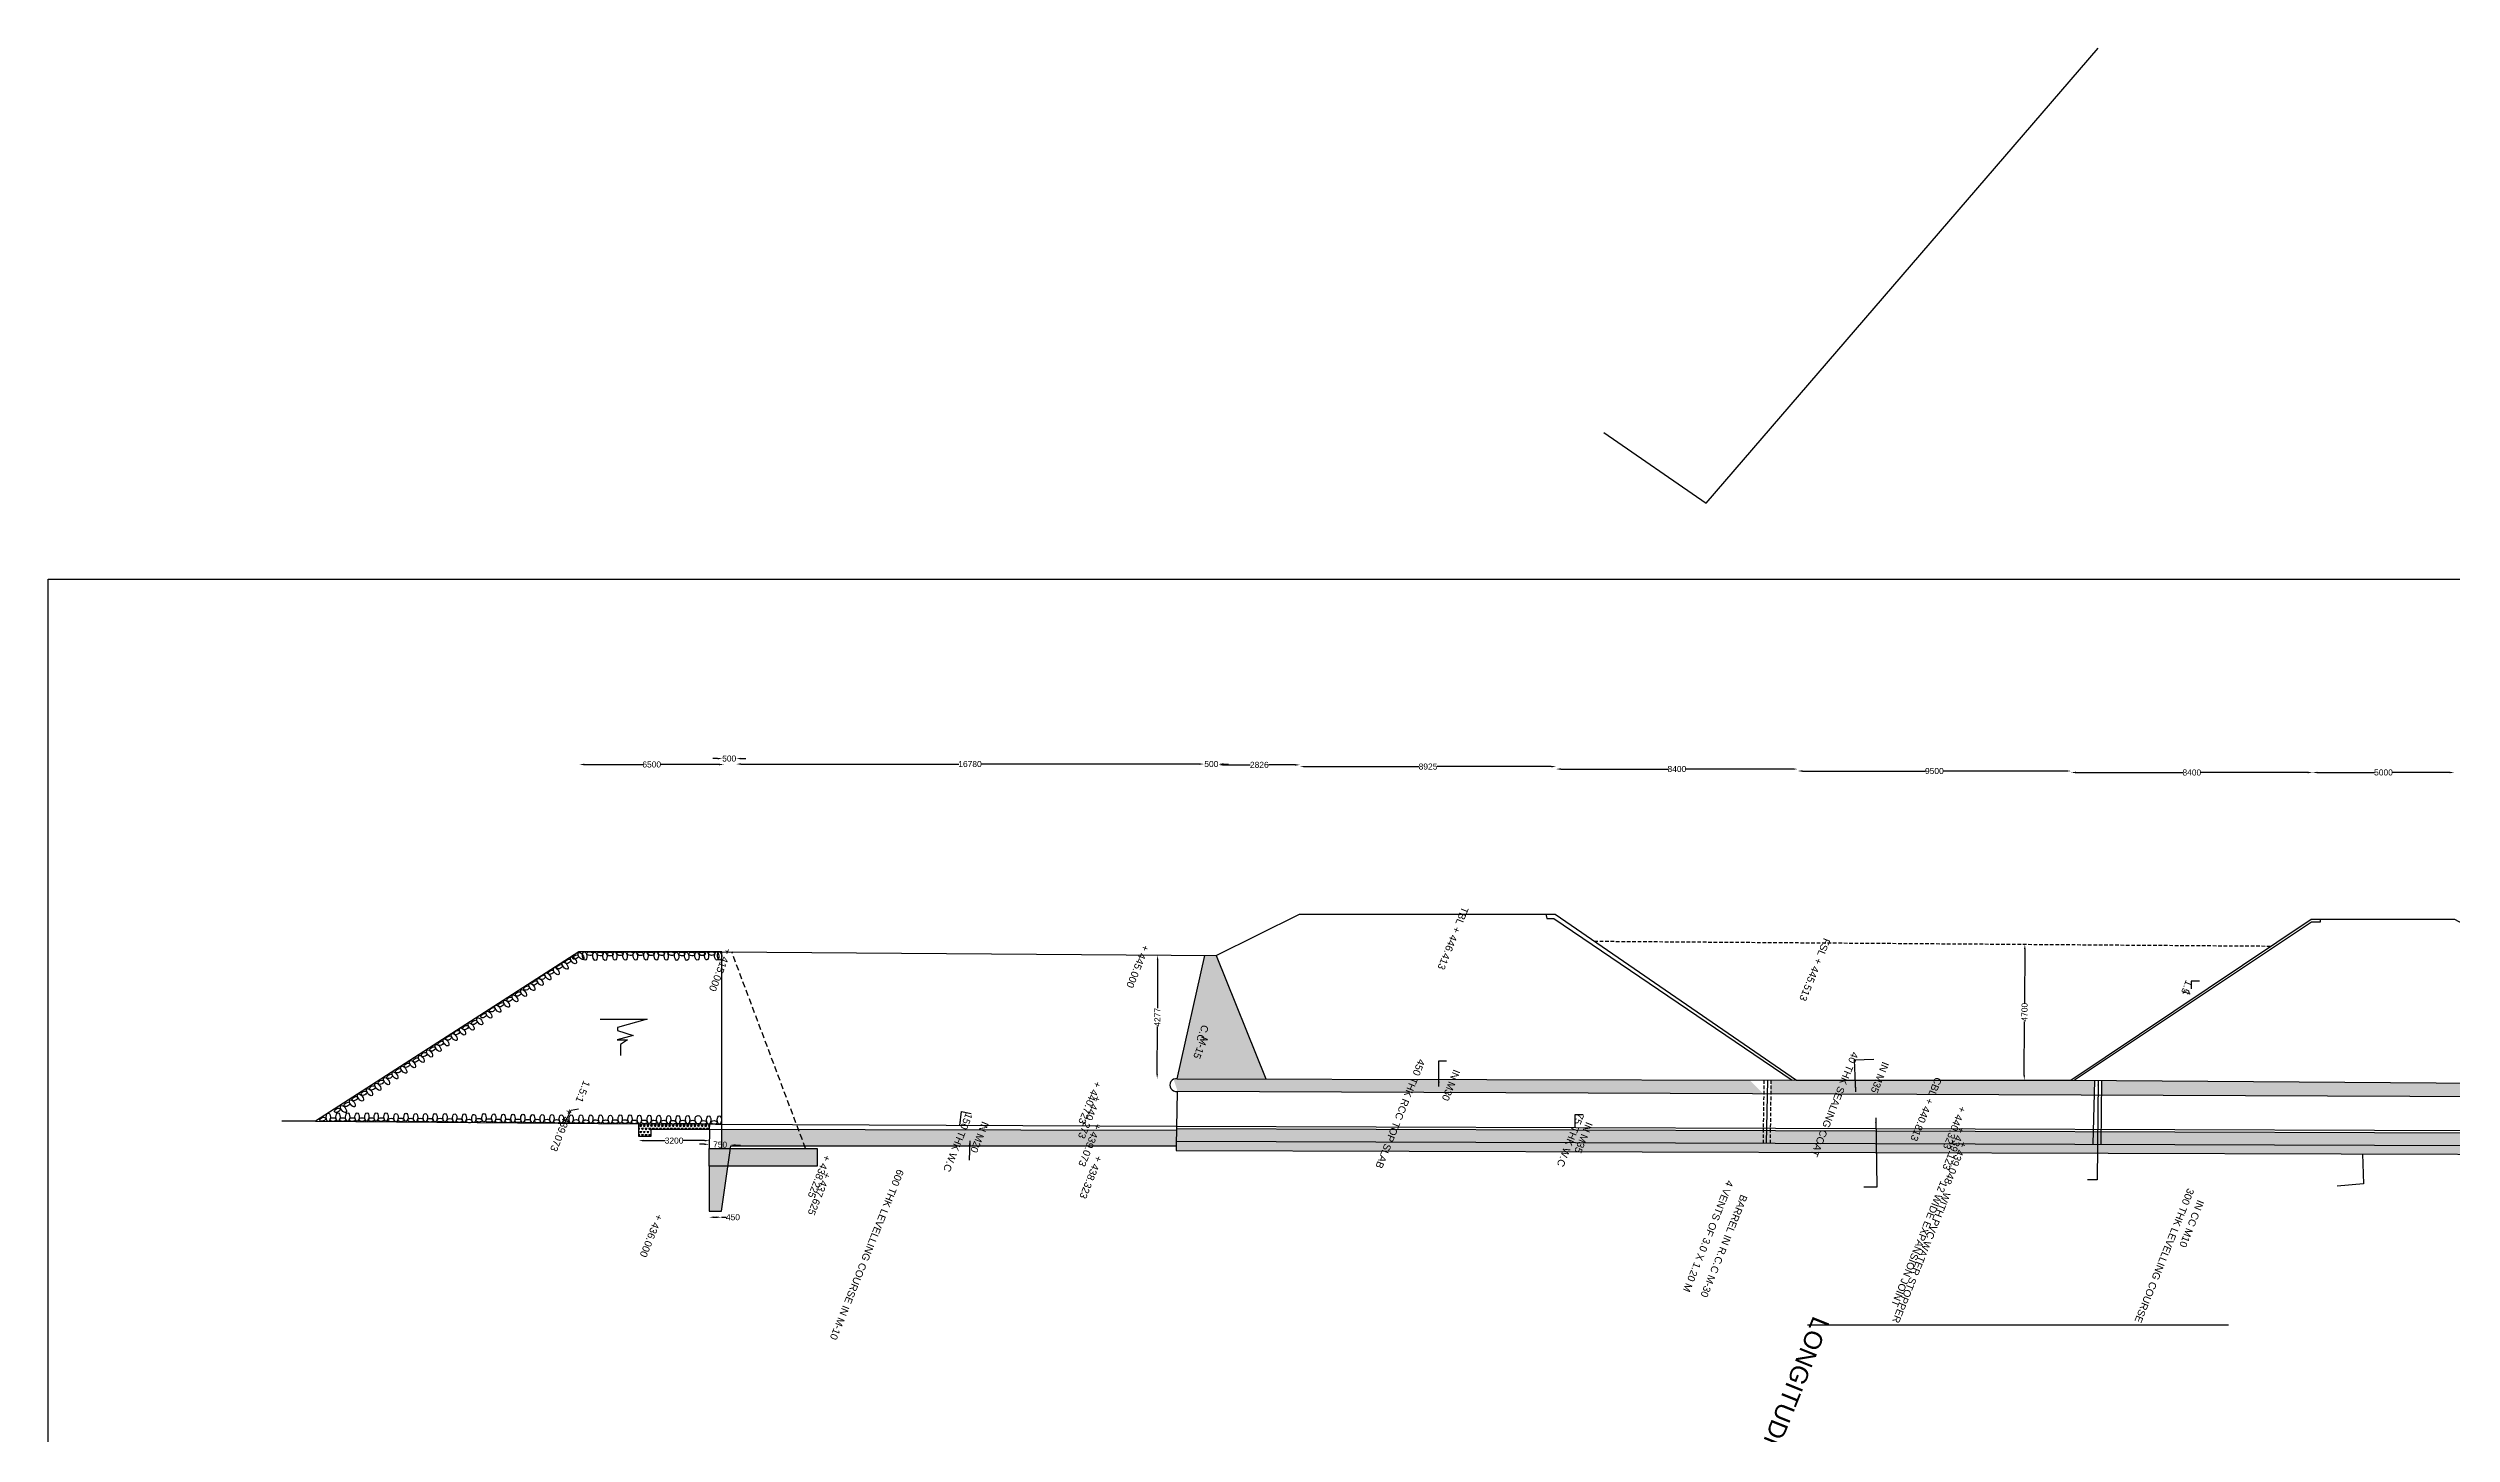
# Model space of a CAD drawing. Header units: millimetres. Extents: x 15244 to 169968, y -7455 to 126698.
# Drawn here: x 15244 to 114938, y 69228 to 126698 of the extents above; entities that cross this region are included whole.
import ezdxf

# ---------------------------------------------------------------- set-up
doc = ezdxf.new("R2010")
doc.units = ezdxf.units.MM
doc.header["$MEASUREMENT"] = 0
doc.linetypes.add('DASHED', pattern=[0.75, 0.5, -0.25])
for name, color, linetype in [('DIM', 7, 'Continuous'), ('DWG', 7, 'Continuous'), ('TXT', 7, 'Continuous'), ('TXT @ 1', 7, 'Continuous')]:
    doc.layers.add(name, color=color, linetype=linetype)
doc.styles.add('Notes', font='arial.ttf', dxfattribs={"height": 0.1})
doc.styles.get("Standard").update_dxf_attribs({"font": 'arial.ttf'})
doc.dimstyles.new('Civil', dxfattribs={"dimtxt": 250, "dimasz": 200, "dimexe": 0.1, "dimexo": 0.0625, "dimgap": 0.09, "dimtad": 0, "dimdec": 0, "dimzin": 12, "dimdsep": 46, "dimtxsty": 'Standard', "dimcen": 0.1, "dimse1": 1, "dimse2": 1, "dimadec": 0, "dimazin": 2, "dimtfac": 1, "dimtdec": 0, "dimtofl": 0, "dimtmove": 0, "dimatfit": 3, "dimfxl": 1, "dimfrac": 1, "dimtolj": 1, "dimtzin": 0, "dimarcsym": 0})
doc.dimstyles.get("Standard").update_dxf_attribs({"dimtxt": 300, "dimasz": 200, "dimexe": 0.18, "dimexo": 0.0625, "dimgap": 0.09, "dimtad": 0, "dimdec": 0, "dimzin": 0, "dimdsep": 46, "dimtxsty": 'Standard', "dimcen": 0.09, "dimse1": 1, "dimse2": 1, "dimadec": 0, "dimazin": 0, "dimtfac": 1, "dimtdec": 0, "dimtofl": 0, "dimtmove": 0, "dimatfit": 3, "dimfxl": 1, "dimtolj": 1, "dimtzin": 0, "dimarcsym": 0})
pattern_1 = [(50, (0, 0), (717.2602, -62.7521), [75, -825]), (355, (0, 0), (-138.7513, 752.192), [60, -660]), (100.4514, (59.8, -5.2), (578.5094, 689.4395), [63.7402, -701.142]), (46.1842, (0, 200), (1067.241, -165.519), [112.5, -1237.5]), (96.6356, (88.9, 186.2), (934.663, 974.118), [95.61, -1051.713]), (351.1842, (0, 200), (934.662, 974.119), [90, -990]), (21, (100, 150), (596.907, -402.619), [75, -825]), (326, (100, 150), (243.3153, 725.15), [60, -660]), (71.4514, (149.74, 116.45), (840.2226, 322.5305), [63.7402, -701.142]), (37.5, (0, 0), (12.15986, 332.89385), [0, -652, 0, -670, 0, -662.5]), (7.5, (0, 0), (263.0695, 394.4117), [0, -382, 0, -637, 0, -252.5]), (327.5, (-223, 0), (533.82244, -22.55487), [0, -250, 0, -780, 0, -1035]), (317.5, (-323, 0), (583.1862, 100.105), [0, -325, 0, -518, 0, -735])]

# ---------------------------------------------------------------- blocks, each defined once
blk = doc.blocks.new('*D2')
at = {"layer": 'Defpoints', "color": 0, "transparency": 16777216}
for p in [(42660, 78468), (43166, 78468), (43166, 78214)]:
    blk.add_point(p, dxfattribs=at)
at = {"layer": 'DIM', "color": 0, "lineweight": -2, "transparency": 16777216}
for p, q in [((42860, 78214), (42966, 78214)), ((43166, 78214), (43366, 78214))]:
    blk.add_line(p, q, dxfattribs=at)
at = {"layer": 'DIM', "color": 0, "transparency": 16777216}
for points in [[(42860, 78247), (42860, 78181), (42660, 78214)], [(42966, 78247), (42966, 78181), (43166, 78214)]]:
    blk.add_solid(points, dxfattribs=at)
at = {"layer": 'DIM', "color": 0, "transparency": 16777216, "insert": (43647, 78214), "char_height": 250, "attachment_point": 5}
blk.add_mtext('\\A1;450', dxfattribs=at)
blk = doc.blocks.new('*D3')
at = {"layer": 'Defpoints', "color": 0, "transparency": 16777216}
for p in [(61259, 89082), (62090, 89078), (62071, 83956)]:
    blk.add_point(p, dxfattribs=at)
at = {"layer": 'DIM', "color": 0, "lineweight": -2, "transparency": 16777216}
for p, q in [((61259, 88882), (61251, 86884)), ((61241, 84159), (61248, 86127))]:
    blk.add_line(p, q, dxfattribs=at)
at = {"layer": 'DIM', "color": 0, "transparency": 16777216}
for points in [[(61225, 88882), (61292, 88881), (61259, 89082)], [(61208, 84159), (61274, 84159), (61240, 83959)]]:
    blk.add_solid(points, dxfattribs=at)
at = {"layer": 'DIM', "color": 0, "transparency": 16777216, "insert": (61250, 86505), "char_height": 250, "attachment_point": 5, "rotation": 89.78355}
blk.add_mtext('\\A1;4277', dxfattribs=at)
blk = doc.blocks.new('*D4')
at = {"layer": 'Defpoints', "color": 0, "transparency": 16777216}
for p in [(39739, 81556), (42673, 81555), (42673, 81390)]:
    blk.add_point(p, dxfattribs=at)
at = {"layer": 'DIM', "color": 0, "lineweight": -2, "transparency": 16777216}
for p, q in [((39939, 81391), (40833, 81391)), ((42473, 81390), (41579, 81390))]:
    blk.add_line(p, q, dxfattribs=at)
at = {"layer": 'DIM', "color": 0, "transparency": 16777216}
for points in [[(39939, 81424), (39939, 81358), (39739, 81391)], [(42473, 81423), (42473, 81357), (42673, 81390)]]:
    blk.add_solid(points, dxfattribs=at)
at = {"layer": 'DIM', "color": 0, "transparency": 16777216, "insert": (41206, 81390), "char_height": 250, "attachment_point": 5, "rotation": 359.97636}
blk.add_mtext('\\A1;3200', dxfattribs=at)
blk = doc.blocks.new('*D5')
at = {"layer": 'Defpoints', "color": 0, "transparency": 16777216}
for p in [(42663, 81191), (42664, 81235), (43565, 81170)]:
    blk.add_point(p, dxfattribs=at)
at = {"layer": 'DIM', "color": 0, "lineweight": -2, "transparency": 16777216}
for p, q in [((42464, 81239), (42264, 81244)), ((43766, 81209), (43965, 81205))]:
    blk.add_line(p, q, dxfattribs=at)
at = {"layer": 'DIM', "color": 0, "transparency": 16777216}
for points in [[(42465, 81272), (42463, 81206), (42664, 81235)], [(43766, 81243), (43765, 81176), (43566, 81214)]]:
    blk.add_solid(points, dxfattribs=at)
at = {"layer": 'DIM', "color": 0, "transparency": 16777216, "insert": (43115, 81224), "char_height": 250, "attachment_point": 5, "rotation": 358.69033}
blk.add_mtext('\\A1;750', dxfattribs=at)
blk = doc.blocks.new('*D6')
at = {"layer": 'Defpoints', "color": 0, "transparency": 16777216}
for p in [(97225, 89532), (97405, 89532), (97382, 83898)]:
    blk.add_point(p, dxfattribs=at)
at = {"layer": 'DIM', "color": 0, "lineweight": -2, "transparency": 16777216}
for p, q in [((97224, 89332), (97215, 87093)), ((97203, 84098), (97212, 86337))]:
    blk.add_line(p, q, dxfattribs=at)
at = {"layer": 'DIM', "color": 0, "transparency": 16777216}
for points in [[(97191, 89332), (97258, 89332), (97225, 89532)], [(97170, 84098), (97236, 84098), (97202, 83898)]]:
    blk.add_solid(points, dxfattribs=at)
at = {"layer": 'DIM', "color": 0, "transparency": 16777216, "insert": (97214, 86715), "char_height": 250, "attachment_point": 5, "rotation": 89.76748}
blk.add_mtext('\\A1;4700', dxfattribs=at)
blk = doc.blocks.new('*D17')
at = {"layer": 'Defpoints', "color": 0, "transparency": 16777216}
for p in [(37282, 97130), (43274, 97130), (43274, 96988)]:
    blk.add_point(p, dxfattribs=at)
at = {"layer": 'DIM', "color": 0, "lineweight": -2, "transparency": 16777216}
for p, q in [((37482, 96988), (39904, 96988)), ((43074, 96988), (40652, 96988))]:
    blk.add_line(p, q, dxfattribs=at)
at = {"layer": 'DIM', "color": 0, "transparency": 16777216}
for points in [[(37482, 97022), (37482, 96955), (37282, 96988)], [(43074, 97022), (43074, 96955), (43274, 96988)]]:
    blk.add_solid(points, dxfattribs=at)
at = {"layer": 'DIM', "color": 0, "transparency": 16777216, "insert": (40278, 96988), "char_height": 250, "attachment_point": 5}
blk.add_mtext('\\A1;6500', dxfattribs=at)
blk = doc.blocks.new('*D18')
at = {"layer": 'Defpoints', "color": 0, "transparency": 16777216}
for p in [(43208, 97000), (43778, 97234), (43778, 97000)]:
    blk.add_point(p, dxfattribs=at)
at = {"layer": 'DIM', "color": 0, "lineweight": -2, "transparency": 16777216}
for p, q in [((43008, 97234), (42808, 97234)), ((43978, 97234), (44178, 97234))]:
    blk.add_line(p, q, dxfattribs=at)
at = {"layer": 'DIM', "color": 0, "transparency": 16777216}
for points in [[(43008, 97267), (43008, 97200), (43208, 97234)], [(43978, 97267), (43978, 97200), (43778, 97234)]]:
    blk.add_solid(points, dxfattribs=at)
at = {"layer": 'DIM', "color": 0, "transparency": 16777216, "insert": (43493, 97234), "char_height": 250, "attachment_point": 5}
blk.add_mtext('\\A1;500', dxfattribs=at)
blk = doc.blocks.new('*D19')
at = {"layer": 'Defpoints', "color": 0, "transparency": 16777216}
for p in [(43778, 97000), (63181, 97006), (63181, 97000)]:
    blk.add_point(p, dxfattribs=at)
at = {"layer": 'DIM', "color": 0, "lineweight": -2, "transparency": 16777216}
for p, q in [((43978, 97006), (53021, 97006)), ((62981, 97006), (53938, 97006))]:
    blk.add_line(p, q, dxfattribs=at)
at = {"layer": 'DIM', "color": 0, "transparency": 16777216}
for points in [[(43978, 97040), (43978, 96973), (43778, 97006)], [(62981, 97040), (62981, 96973), (63181, 97006)]]:
    blk.add_solid(points, dxfattribs=at)
at = {"layer": 'DIM', "color": 0, "transparency": 16777216, "insert": (53479, 97006), "char_height": 250, "attachment_point": 5}
blk.add_mtext('\\A1;16780', dxfattribs=at)
blk = doc.blocks.new('*D20')
at = {"layer": 'Defpoints', "color": 0, "transparency": 16777216}
for p in [(63181, 97006), (63793, 97008), (63793, 97006)]:
    blk.add_point(p, dxfattribs=at)
at = {"layer": 'DIM', "color": 0, "lineweight": -2, "transparency": 16777216}
for p, q in [((62981, 97008), (62781, 97008)), ((63993, 97008), (64193, 97008))]:
    blk.add_line(p, q, dxfattribs=at)
at = {"layer": 'DIM', "color": 0, "transparency": 16777216}
for points in [[(62981, 97041), (62981, 96974), (63181, 97008)], [(63993, 97041), (63993, 96974), (63793, 97008)]]:
    blk.add_solid(points, dxfattribs=at)
at = {"layer": 'DIM', "color": 0, "transparency": 16777216, "insert": (63487, 97008), "char_height": 250, "attachment_point": 5}
blk.add_mtext('\\A1;500', dxfattribs=at)
blk = doc.blocks.new('*D21')
at = {"layer": 'Defpoints', "color": 0, "transparency": 16777216}
for p in [(63793, 97008), (67164, 97008), (67164, 96972)]:
    blk.add_point(p, dxfattribs=at)
at = {"layer": 'DIM', "color": 0, "lineweight": -2, "transparency": 16777216}
for p, q in [((63993, 96972), (65103, 96972)), ((66964, 96972), (65854, 96972))]:
    blk.add_line(p, q, dxfattribs=at)
at = {"layer": 'DIM', "color": 0, "transparency": 16777216}
for points in [[(63993, 97006), (63993, 96939), (63793, 96972)], [(66964, 97006), (66964, 96939), (67164, 96972)]]:
    blk.add_solid(points, dxfattribs=at)
at = {"layer": 'DIM', "color": 0, "transparency": 16777216, "insert": (65478, 96972), "char_height": 250, "attachment_point": 5}
blk.add_mtext('\\A1;2826', dxfattribs=at)
blk = doc.blocks.new('*D22')
at = {"layer": 'Defpoints', "color": 0, "transparency": 16777216}
for p in [(67164, 96972), (77784, 96972), (77784, 96902)]:
    blk.add_point(p, dxfattribs=at)
at = {"layer": 'DIM', "color": 0, "lineweight": -2, "transparency": 16777216}
for p, q in [((67364, 96902), (72100, 96902)), ((77584, 96902), (72848, 96902))]:
    blk.add_line(p, q, dxfattribs=at)
at = {"layer": 'DIM', "color": 0, "transparency": 16777216}
for points in [[(67364, 96935), (67364, 96868), (67164, 96902)], [(77584, 96935), (77584, 96868), (77784, 96902)]]:
    blk.add_solid(points, dxfattribs=at)
at = {"layer": 'DIM', "color": 0, "transparency": 16777216, "insert": (72474, 96902), "char_height": 250, "attachment_point": 5}
blk.add_mtext('\\A1;8925', dxfattribs=at)
blk = doc.blocks.new('*D23')
at = {"layer": 'Defpoints', "color": 0, "transparency": 16777216}
for p in [(77784, 96902), (87806, 96902), (87806, 96800)]:
    blk.add_point(p, dxfattribs=at)
at = {"layer": 'DIM', "color": 0, "lineweight": -2, "transparency": 16777216}
for p, q in [((77984, 96800), (82422, 96800)), ((87606, 96800), (83169, 96800))]:
    blk.add_line(p, q, dxfattribs=at)
at = {"layer": 'DIM', "color": 0, "transparency": 16777216}
for points in [[(77984, 96833), (77984, 96767), (77784, 96800)], [(87606, 96833), (87606, 96767), (87806, 96800)]]:
    blk.add_solid(points, dxfattribs=at)
at = {"layer": 'DIM', "color": 0, "transparency": 16777216, "insert": (82796, 96800), "char_height": 250, "attachment_point": 5}
blk.add_mtext('\\A1;8400', dxfattribs=at)
blk = doc.blocks.new('*D24')
at = {"layer": 'Defpoints', "color": 0, "transparency": 16777216}
for p in [(87806, 96800), (99142, 96800), (99142, 96718)]:
    blk.add_point(p, dxfattribs=at)
at = {"layer": 'DIM', "color": 0, "lineweight": -2, "transparency": 16777216}
for p, q in [((88006, 96718), (93102, 96718)), ((98942, 96718), (93847, 96718))]:
    blk.add_line(p, q, dxfattribs=at)
at = {"layer": 'DIM', "color": 0, "transparency": 16777216}
for points in [[(88006, 96752), (88006, 96685), (87806, 96718)], [(98942, 96752), (98942, 96685), (99142, 96718)]]:
    blk.add_solid(points, dxfattribs=at)
at = {"layer": 'DIM', "color": 0, "transparency": 16777216, "insert": (93474, 96718), "char_height": 250, "attachment_point": 5}
blk.add_mtext('\\A1;9500', dxfattribs=at)
blk = doc.blocks.new('*D25')
at = {"layer": 'Defpoints', "color": 0, "transparency": 16777216}
for p in [(99142, 96718), (109162, 96718), (109162, 96656)]:
    blk.add_point(p, dxfattribs=at)
at = {"layer": 'DIM', "color": 0, "lineweight": -2, "transparency": 16777216}
for p, q in [((99342, 96656), (103779, 96656)), ((108962, 96656), (104526, 96656))]:
    blk.add_line(p, q, dxfattribs=at)
at = {"layer": 'DIM', "color": 0, "transparency": 16777216}
for points in [[(99342, 96690), (99342, 96623), (99142, 96656)], [(108962, 96690), (108962, 96623), (109162, 96656)]]:
    blk.add_solid(points, dxfattribs=at)
at = {"layer": 'DIM', "color": 0, "transparency": 16777216, "insert": (104152, 96656), "char_height": 250, "attachment_point": 5}
blk.add_mtext('\\A1;8400', dxfattribs=at)
blk = doc.blocks.new('*D26')
at = {"layer": 'Defpoints', "color": 0, "transparency": 16777216}
for p in [(109162, 96656), (115038, 96658), (115038, 96656)]:
    blk.add_point(p, dxfattribs=at)
at = {"layer": 'DIM', "color": 0, "lineweight": -2, "transparency": 16777216}
for p, q in [((109362, 96658), (111728, 96658)), ((114838, 96658), (112473, 96658))]:
    blk.add_line(p, q, dxfattribs=at)
at = {"layer": 'DIM', "color": 0, "transparency": 16777216}
for points in [[(109362, 96691), (109362, 96624), (109162, 96658)], [(114838, 96691), (114838, 96624), (115038, 96658)]]:
    blk.add_solid(points, dxfattribs=at)
at = {"layer": 'DIM', "color": 0, "transparency": 16777216, "insert": (112100, 96658), "char_height": 250, "attachment_point": 5}
blk.add_mtext('\\A1;5000', dxfattribs=at)

msp = doc.modelspace()

# ---------------------------------------------------------------- hatches: boundary and pattern name
at = {"layer": 'DWG'}
h = msp.add_hatch(dxfattribs=at)
h.set_pattern_fill('AR-CONC', color=256, scale=100, style=0)
h.set_pattern_definition(pattern_1)
h.paths.add_polyline_path([(47142, 81070.9), (43549.9, 81070.9), (43439.9, 80324.8), (47142, 80324.8)])
h.paths.add_polyline_path([(43439.9, 80324.8), (42659.8, 80324.8), (42659.8, 78468), (43166.2, 78468)])
h.paths.add_polyline_path([(43549.9, 81070.9), (42659.8, 81070.9), (42659.8, 80324.8), (43439.9, 80324.8)])
h.paths.add_polyline_path([(46366.2, 81846), (43180.5, 81853.8), (43180.5, 81070.9), (43549.9, 81070.9), (43564.6, 81170.3), (46620.1, 81170.3)])
h.paths.add_polyline_path([(62041.5, 81807.3), (46366.2, 81846), (46620.1, 81170.3), (62030, 81170.3)])
h.paths.add_polyline_path([(120001.5, 81169.5), (62033.5, 81366.9), (62030, 81170.3), (62030, 80980.5), (120001.5, 80816.4)])
h.paths.add_polyline_path([(120001.5, 81705.5), (62043.1, 81896), (62033.5, 81366.9), (120001.5, 81169.5)])
h.paths.add_polyline_path([(63682.5, 89066), (63218.2, 89069.6), (62070.8, 83956), (65750.4, 83947.6)])
h = msp.add_hatch(dxfattribs=at)
h.set_pattern_fill('AR-CONC', color=256, scale=100, style=0)
h.set_pattern_definition(pattern_1)
h.paths.add_polyline_path([(85806.8, 83901.9), (62070.8, 83956, 0.1418929), (61925.1, 83934.1), (62089.9, 83431), (86379.2, 83333.6)])
h = msp.add_hatch(dxfattribs=at)
h.set_pattern_fill('AR-CONC', color=256, scale=100, style=0)
h.set_pattern_definition(pattern_1)
h.paths.add_polyline_path([(100125.7, 83890), (99138, 83897.5), (87749.5, 83897.5), (86697, 83899.9), (86688.9, 83332.4), (100110.7, 83278.5)])
h.paths.add_polyline_path([(119971.9, 83740.2), (100409.2, 83887.9), (100401.6, 83277.3), (120016.5, 83198.7, 1.0604368)])
h = msp.add_hatch(dxfattribs=at)
h.set_pattern_fill('TRIANG', color=256, scale=400, style=0)
edge = h.paths.add_edge_path()
edge.add_line((42682, 82073.2), (42470.7, 82074.2))
edge.add_ellipse((42425.9, 82144.8), major_axis=(-127.3, 2.6), ratio=0.5874219, start_angle=71.813169, end_angle=111.31295, ccw=False)
edge.add_line((42419.1, 82070.2), (41172.4, 82077.7))
edge.add_ellipse((41163.9, 82152.3), major_axis=(-127.3, 2.6), ratio=0.5874219, start_angle=76.676954, end_angle=106.449166, ccw=False)
edge.add_line((41133.1, 82080.1), (39739.1, 82086.3))
edge.add_line((39739.1, 82086.3), (39739.1, 81555.8))
edge.add_line((39739.1, 81555.8), (40236.3, 81555.8))
edge.add_line((40236.3, 81555.8), (40236.3, 81855.1))
edge.add_line((40236.3, 81855.1), (42681.3, 81855.1))
edge.add_line((42681.3, 81855.1), (42682, 82073.2))

# ---------------------------------------------------------------- linework, layer by layer
at = {"ltscale": 300}
msp.add_lwpolyline([(79760.1, 110750.4), (84007.1, 107824.2), (100262.8, 126698)], dxfattribs=at)
msp.add_lwpolyline([(169968.5, 1886.5), (15244, 1886.5), (15244, 104680.3), (169968.5, 104680.3)], close=True, dxfattribs=at)
at = {"layer": 'DWG'}
for points in [[(43180.5, 89226), (63682.5, 89066), (67149, 90776), (77749.5, 90776), (87749.5, 83897.5), (99138, 83897.5), (109098.5, 90576), (115050.5, 90576), (118416, 88733), (146432.5, 88733), (146432.5, 85168), (145861.5, 85168), (145861.5, 85870.5), (146432.5, 85870.5)], [(77357.8, 90776), (77399.9, 90606.7), (77690.7, 90606.7), (87580, 83897.9)], [(109467.1, 90576), (109467.1, 90443.4), (109117.2, 90443.4), (99282.2, 83896.4)], [(43180.5, 81070.9), (43180.5, 89226), (37253, 89226), (26341, 82193), (24936, 82193)], [(62070.8, 83956), (63218.2, 89069.6)], [(63682.5, 89066), (65750.4, 83947.6)], [(99138, 83897.5), (119971.9, 83740.2), (119025.3, 88733)], [(38141, 86432), (40089.5, 86421.5), (38853.5, 86086.5), (38853.5, 85961), (39513, 85751.5), (38843, 85574), (39272.5, 85574), (38989.5, 85375), (38989.5, 84914.5)], [(42681.3, 81855.1), (40236.3, 81855.1), (40236.3, 81555.8), (39739.1, 81555.8), (39739.1, 82086.3), (62044.7, 81987.2), (120001.5, 81795.4), (130148.4, 81795.4), (131735.8, 83990.3), (138119.6, 83990.3), (138042.7, 83803.7), (132702.7, 83803.7), (132702.7, 79848.7), (133173.9, 79848.7), (133173.9, 79179.3), (128196.5, 79179.3), (128196.5, 79925.5), (132702.7, 79848.7)], [(62070.8, 83956), (87749.5, 83897.5)], [(86547.2, 83900.2), (86502.2, 81283.6)], [(100271.4, 83888.9), (100222.5, 79770.3), (99817.8, 79770.3)], [(42659.8, 80324.8), (42659.8, 78468), (43166.2, 78468), (43564.6, 81170.3), (62030, 81170.3), (62030, 80980.5), (120001.5, 80816.4), (120001.5, 83198.7), (62070.8, 83431.1), (62030, 81170.3)], [(26341, 82193), (39739.1, 82086.3)], [(62041.5, 81807.3), (42681.3, 81855.1), (42659.8, 81070.9)], [(42681.3, 81855.1), (42682, 82073.2)], [(62043.1, 81896), (120001.5, 81705.5)], [(62033.5, 81366.9), (120001.5, 81169.5)]]:
    msp.add_lwpolyline(points, dxfattribs=at)
at = {"layer": 'DWG', "linetype": 'DASHED', "ltscale": 500}
msp.add_lwpolyline([(46657.5, 81070.9), (43594.4, 89222.8)], dxfattribs=at)
at = {"layer": 'DWG', "linetype": 'DASHED', "ltscale": 300}
for points in [[(79369.4, 89661.7), (107432.8, 89459.1)], [(86405.1, 83900.6), (86367.5, 81284)], [(86697, 83899.9), (86659.4, 81283.1)]]:
    msp.add_lwpolyline(points, dxfattribs=at)
at = {"layer": 'DWG', "ltscale": 300}
for points in [[(100060.6, 81237.4), (100125.7, 83890)], [(100409.2, 83887.9), (100376.4, 81236.3)]]:
    msp.add_lwpolyline(points, dxfattribs=at)
at = {"layer": 'DWG'}
msp.add_lwpolyline([(42659.8, 81070.9), (47142, 81070.9), (47142, 80324.8), (42659.8, 80324.8)], close=True, dxfattribs=at)
msp.add_arc((62035.9, 83693.6), 264.8, 82.415708, 277.584292, dxfattribs=at)
for centre, major_axis, ratio in [((36686, 88645.8), (102.4, -138.7), 0.5067121), ((36808.6, 88826.4), (111.9, 60.8), 0.5874219), ((37034, 88870.3), (102.4, -138.7), 0.5067121), ((37119.1, 89002.9), (111.9, 60.8), 0.5874219), ((37344.5, 89046.8), (102.4, -138.7), 0.5067121), ((37497.5, 89047.9), (12.5, -172), 0.5067121), ((37711.5, 89141.6), (127.1, -8.3), 0.5874219), ((37925.5, 89036.9), (12.5, -172), 0.5067121), ((38139.5, 89130.6), (127.1, -8.3), 0.5874219), ((38337.5, 89031.4), (12.5, -172), 0.5067121), ((38551.5, 89125.1), (127.1, -8.3), 0.5874219), ((38750, 89042.4), (12.5, -172), 0.5067121), ((38964, 89136.1), (127.1, -8.3), 0.5874219), ((39172.5, 89047.9), (12.5, -172), 0.5067121), ((39386.5, 89141.6), (127.1, -8.3), 0.5874219), ((39599, 89042.9), (12.5, -172), 0.5067121), ((39813, 89136.6), (127.1, -8.3), 0.5874219), ((40037.5, 89042.9), (12.5, -172), 0.5067121), ((40251.5, 89136.6), (127.1, -8.3), 0.5874219), ((40466, 89048.4), (12.5, -172), 0.5067121), ((40680, 89142.1), (127.1, -8.3), 0.5874219), ((40878, 89048.4), (12.5, -172), 0.5067121), ((41092, 89142.1), (127.1, -8.3), 0.5874219), ((41311.5, 89037.4), (12.5, -172), 0.5067121), ((41525.5, 89131.1), (127.1, -8.3), 0.5874219), ((41729, 89037.4), (12.5, -172), 0.5067121), ((41943, 89131.1), (127.1, -8.3), 0.5874219), ((42157, 89042.9), (12.5, -172), 0.5067121), ((42371, 89136.6), (127.1, -8.3), 0.5874219), ((42553, 89053.9), (12.5, -172), 0.5067121), ((42767, 89147.6), (127.1, -8.3), 0.5874219), ((42975.5, 89043.4), (12.5, -172), 0.5067121), ((43093.5, 89043.4), (12.5, -172), 0.5067121), ((35085.1, 87714.4), (111.9, 60.8), 0.5874219), ((35310.5, 87758.3), (102.4, -138.7), 0.5067121), ((35427.6, 87928.4), (111.9, 60.8), 0.5874219), ((35653, 87972.3), (102.4, -138.7), 0.5067121), ((35749.1, 88157.9), (111.9, 60.8), 0.5874219), ((35974.5, 88201.8), (102.4, -138.7), 0.5067121), ((36096.6, 88371.9), (111.9, 60.8), 0.5874219), ((36322, 88415.8), (102.4, -138.7), 0.5067121), ((36460.6, 88601.9), (111.9, 60.8), 0.5874219), ((33531, 86616.3), (102.4, -138.7), 0.5067121), ((33669.6, 86817.9), (111.9, 60.8), 0.5874219), ((33895, 86861.8), (102.4, -138.7), 0.5067121), ((34033.6, 87026.4), (111.9, 60.8), 0.5874219), ((34259, 87070.3), (102.4, -138.7), 0.5067121), ((34381.6, 87250.9), (111.9, 60.8), 0.5874219), ((34607, 87294.8), (102.4, -138.7), 0.5067121), ((34740.1, 87470.4), (111.9, 60.8), 0.5874219), ((34965.5, 87514.3), (102.4, -138.7), 0.5067121), ((31863.6, 85643.9), (111.9, 60.8), 0.5874219), ((32089, 85687.8), (102.4, -138.7), 0.5067121), ((32206.1, 85873.9), (111.9, 60.8), 0.5874219), ((32431.5, 85917.8), (102.4, -138.7), 0.5067121), ((32562.1, 86080.4), (111.9, 60.8), 0.5874219), ((32787.5, 86124.3), (102.4, -138.7), 0.5067121), ((32920.6, 86294.4), (111.9, 60.8), 0.5874219), ((33146, 86338.3), (102.4, -138.7), 0.5067121), ((33305.6, 86572.4), (111.9, 60.8), 0.5874219), ((30499.1, 84735.4), (111.9, 60.8), 0.5874219), ((30724.5, 84779.3), (102.4, -138.7), 0.5067121), ((30841.6, 84959.9), (111.9, 60.8), 0.5874219), ((31067, 85003.8), (102.4, -138.7), 0.5067121), ((31194.6, 85189.4), (111.9, 60.8), 0.5874219), ((31420, 85233.3), (102.4, -138.7), 0.5067121), ((31521.1, 85419.4), (111.9, 60.8), 0.5874219), ((31746.5, 85463.3), (102.4, -138.7), 0.5067121), ((28924, 83620.8), (102.4, -138.7), 0.5067121), ((29057.1, 83811.9), (111.9, 60.8), 0.5874219), ((29282.5, 83855.8), (102.4, -138.7), 0.5067121), ((29405.1, 84052.4), (111.9, 60.8), 0.5874219), ((29630.5, 84096.3), (102.4, -138.7), 0.5067121), ((29771.1, 84286.4), (111.9, 60.8), 0.5874219), ((29996.5, 84330.3), (102.4, -138.7), 0.5067121), ((30135.1, 84515.9), (111.9, 60.8), 0.5874219), ((30360.5, 84559.8), (102.4, -138.7), 0.5067121), ((27494.5, 82700.8), (102.4, -138.7), 0.5067121), ((27638.6, 82892.4), (111.9, 60.8), 0.5874219), ((27864, 82936.3), (102.4, -138.7), 0.5067121), ((27976.1, 83132.9), (111.9, 60.8), 0.5874219), ((28201.5, 83176.8), (102.4, -138.7), 0.5067121), ((28350.6, 83357.4), (111.9, 60.8), 0.5874219), ((28576, 83401.3), (102.4, -138.7), 0.5067121), ((28698.6, 83576.9), (111.9, 60.8), 0.5874219), ((26636, 82278.2), (-121, -39.8), 0.5874219), ((26866.1, 82361.2), (3.3, 172.4), 0.5067121), ((27065.4, 82265.3), (-127.3, 2.6), 0.5874219), ((27237.1, 82646.4), (111.9, 60.8), 0.5874219), ((27268.6, 82369.7), (3.3, 172.4), 0.5067121), ((27462.4, 82265.3), (-127.3, 2.6), 0.5874219), ((27665.6, 82369.7), (3.3, 172.4), 0.5067121), ((27856.9, 82265.3), (-127.3, 2.6), 0.5874219), ((28060.1, 82369.7), (3.3, 172.4), 0.5067121), ((28261.9, 82265.3), (-127.3, 2.6), 0.5874219), ((28465.1, 82369.7), (3.3, 172.4), 0.5067121), ((28648.4, 82265.3), (-127.3, 2.6), 0.5874219), ((28851.6, 82369.7), (3.3, 172.4), 0.5067121), ((29058.4, 82265.3), (-127.3, 2.6), 0.5874219), ((29261.6, 82369.7), (3.3, 172.4), 0.5067121), ((29471.4, 82243.8), (-127.3, 2.6), 0.5874219), ((29674.6, 82348.2), (3.3, 172.4), 0.5067121), ((29881.4, 82249.3), (-127.3, 2.6), 0.5874219), ((30084.6, 82353.7), (3.3, 172.4), 0.5067121), ((30283.4, 82243.8), (-127.3, 2.6), 0.5874219), ((30486.6, 82348.2), (3.3, 172.4), 0.5067121), ((30688.4, 82243.8), (-127.3, 2.6), 0.5874219), ((30891.6, 82348.2), (3.3, 172.4), 0.5067121), ((31090.9, 82235.8), (-127.3, 2.6), 0.5874219), ((31294.1, 82340.2), (3.3, 172.4), 0.5067121), ((31503.9, 82241.3), (-127.3, 2.6), 0.5874219), ((31707.1, 82345.7), (3.3, 172.4), 0.5067121), ((31905.4, 82230.3), (-127.3, 2.6), 0.5874219), ((32108.6, 82334.7), (3.3, 172.4), 0.5067121), ((32304.9, 82219.8), (-127.3, 2.6), 0.5874219), ((32508.1, 82324.2), (3.3, 172.4), 0.5067121), ((32699.4, 82203.8), (-127.3, 2.6), 0.5874219), ((32902.6, 82308.2), (3.3, 172.4), 0.5067121), ((33117.4, 82235.8), (-127.3, 2.6), 0.5874219), ((33320.6, 82340.2), (3.3, 172.4), 0.5067121), ((33524.4, 82224.8), (-127.3, 2.6), 0.5874219), ((33727.6, 82329.2), (3.3, 172.4), 0.5067121), ((33918.9, 82206.3), (-127.3, 2.6), 0.5874219), ((34122.1, 82310.7), (3.3, 172.4), 0.5067121), ((34321.4, 82206.3), (-127.3, 2.6), 0.5874219), ((34524.6, 82310.7), (3.3, 172.4), 0.5067121), ((34728.9, 82211.8), (-127.3, 2.6), 0.5874219), ((34932.1, 82316.2), (3.3, 172.4), 0.5067121), ((35133.9, 82198.3), (-127.3, 2.6), 0.5874219), ((35337.1, 82302.7), (3.3, 172.4), 0.5067121), ((35530.9, 82200.8), (-127.3, 2.6), 0.5874219), ((35734.1, 82305.2), (3.3, 172.4), 0.5067121), ((35937.9, 82200.8), (-127.3, 2.6), 0.5874219), ((36141.1, 82305.2), (3.3, 172.4), 0.5067121), ((36329.9, 82187.3), (-127.3, 2.6), 0.5874219), ((36533.1, 82291.7), (3.3, 172.4), 0.5067121), ((36732.4, 82187.3), (-127.3, 2.6), 0.5874219), ((36935.6, 82291.7), (3.3, 172.4), 0.5067121), ((37139.9, 82187.3), (-127.3, 2.6), 0.5874219), ((37343.1, 82291.7), (3.3, 172.4), 0.5067121), ((37550.4, 82176.8), (-127.3, 2.6), 0.5874219), ((37753.6, 82281.2), (3.3, 172.4), 0.5067121), ((37957.9, 82176.8), (-127.3, 2.6), 0.5874219), ((38161.1, 82281.2), (3.3, 172.4), 0.5067121), ((38362.4, 82173.8), (-127.3, 2.6), 0.5874219), ((38565.6, 82278.2), (3.3, 172.4), 0.5067121), ((38767.4, 82179.3), (-127.3, 2.6), 0.5874219), ((38970.6, 82283.7), (3.3, 172.4), 0.5067121), ((39174.9, 82179.3), (-127.3, 2.6), 0.5874219), ((39378.1, 82283.7), (3.3, 172.4), 0.5067121), ((39561.4, 82165.8), (-127.3, 2.6), 0.5874219), ((39764.6, 82270.2), (3.3, 172.4), 0.5067121), ((39970.4, 82165.8), (-127.3, 2.6), 0.5874219), ((40173.6, 82270.2), (3.3, 172.4), 0.5067121), ((40367.4, 82163.3), (-127.3, 2.6), 0.5874219), ((40570.6, 82267.7), (3.3, 172.4), 0.5067121), ((40774.9, 82160.3), (-127.3, 2.6), 0.5874219), ((40978.1, 82264.7), (3.3, 172.4), 0.5067121), ((41163.9, 82152.3), (-127.3, 2.6), 0.5874219), ((41367.1, 82256.7), (3.3, 172.4), 0.5067121), ((41566.4, 82157.8), (-127.3, 2.6), 0.5874219), ((41769.6, 82262.2), (3.3, 172.4), 0.5067121), ((41975.9, 82158.3), (-127.3, 2.6), 0.5874219), ((42205.6, 82262.7), (3.3, 172.4), 0.7628835), ((42425.9, 82144.8), (-127.3, 2.6), 0.5874219), ((42642.6, 82246.7), (3.3, 172.4), 0.5067121), ((42865.4, 82145.3), (-127.3, 2.6), 0.5874219), ((43085.1, 82246.7), (3.3, 172.4), 0.5067121)]:
    msp.add_ellipse(centre, major_axis=major_axis, ratio=ratio, dxfattribs=at)
at = {"layer": 'TXT'}
msp.add_line((88218.5, 73751.5), (105675.5, 73751.5), dxfattribs=at)
msp.add_lwpolyline([(104474, 87998.1), (104124.5, 87997.5), (104124.5, 87686)], dxfattribs=at)

# ---------------------------------------------------------------- texts
at = {"layer": 'DIM', "insert": (99817.7, 79770.2), "char_height": 0.18, "attachment_point": 9}
msp.add_mtext("\\A1;'_zoom ", dxfattribs=at)
at = {"layer": 'TXT', "insert": (78913.1, 82467.6), "char_height": 0.18, "attachment_point": 1}
msp.add_mtext("\\A1;'_zoom ", dxfattribs=at)
at = {"layer": 'TXT @ 1', "style": 'Notes'}
for s, height, p in [('TBL + 446.413', 300, (73888.5, 91116)), ('FSL + 445.513', 300, (88890, 89817.5)), ('+ 415.000', 300, (43338.5, 89395.5)), ('+ 445.000', 300, (60649, 89539.5)), ('1.5', 300, (103914.2, 88077)), ('1', 300, (103850.2, 87688)), ('C.C', 300, (63117.5, 86225)), ('M-15', 300, (63081, 85744)), ('450 THK RCC TOP SLAB', 300, (72085, 84804.5)), ('40 THK SEALING COAT', 300, (90059.5, 85101)), ('1.5:1', 300, (37459.5, 83909.5)), ('+ 440.723', 300, (58659.5, 83883.5)), ('IN M30', 300, (73538.5, 84369)), ('IN M35', 300, (91327, 84690)), ('CBL + 440.813', 300, (93514, 84051.5)), ('+ 440.273', 300, (58644, 83289.5)), ('+ 440.323', 300, (94520.5, 82849)), ('+ 439.073', 300, (36754, 82757)), ('150 THK W.C', 300, (53319.5, 82573)), ('IN M20', 300, (53986.5, 82216.5)), ('+ 439.073', 300, (58658, 82132)), ('75 THK W.C', 300, (78680, 82562.5)), ('IN M35', 300, (79036, 82194.5)), ('+ 439.123', 300, (94497, 81985)), ('+ 438.225', 300, (47438.5, 80825.5)), ('+ 439.048', 300, (94559, 81390.5)), ('+ 437.625', 300, (47437, 80112.5)), ('600 THK LEVELLING COURSE IN M-10', 300, (50470, 80230)), ('+ 438.323', 300, (58703, 80798.5)), ('4 VENTS OF 3.0 X 1.20 M', 300, (84876, 79771.5)), ('BARREL IN R.C.C M-30', 300, (85452.5, 79180.5)), ('12 WIDE EXPANSION JOINT', 300, (93741.5, 79746.5)), ('WITH PVC WATER STOPPER', 300, (93873.5, 79282.5)), ('300 THK LEVELLING COURSE', 300, (103981.5, 79444.5)), ('IN CC M10', 300, (104394, 78960.5)), ('+ 436.000', 300, (40469.5, 78372)), ('LONGITUDINAL SECTION - "A-A"', 740, (88458.5, 74157.5))]:
    msp.add_text(s, height=height, rotation=248.185399, dxfattribs=at).set_placement(p)

# ---------------------------------------------------------------- dimensions: what is measured, and where the dimension line sits
at = {"layer": 'DIM'}
for p1, p2, distance, text, picture, middle in [((37281.5, 97130.5), (43274.5, 97130.5), -142, '6500', '*D17', (40278, 96988.5)), ((43207.5, 96999.7), (43777.5, 96999.7), 233.8, '500', '*D18', (43492.5, 97233.5)), ((43777.5, 96999.7), (63181, 96999.7), 6.8, '16780', '*D19', (53479.2, 97006.5)), ((63181, 97006.5), (63793, 97006.5), 1, '500', '*D20', (63487, 97007.5)), ((63793, 97007.5), (67163.5, 97007.5), -35, '2826', '*D21', (65478.2, 96972.5)), ((67163.5, 96972.5), (77784.5, 96972.5), -71, '8925', '*D22', (72474, 96901.5)), ((77784.5, 96901.5), (87806.5, 96901.5), -101.5, '8400', '*D23', (82795.5, 96800)), ((87806.5, 96800), (99142.5, 96800), -81.5, '9500', '*D24', (93474.5, 96718.5)), ((99142.5, 96718.5), (109162.5, 96718.5), -62, '8400', '*D25', (104152.5, 96656.5)), ((109162.5, 96656.5), (115038.5, 96656.5), 1, '5000', '*D26', (112100.5, 96657.5)), ((97382.5, 83897.5), (97405.4, 89531.5), 180.3, '4700', '*D6', (97213.6, 86715.2)), ((39739.1, 81555.8), (42673.1, 81554.6), -164.7, '3200', '*D4', (41206, 81390.5)), ((43564.6, 81170.3), (42663.1, 81190.9), -43.6, '750', '*D5', (43114.9, 81224.2)), ((42659.8, 78468), (43166.2, 78468), -254, '450', '*D2', (43647, 78214))]:
    dim = msp.add_aligned_dim(p1=p1, p2=p2, distance=distance, text=text, dimstyle='Civil', dxfattribs=at)
    dim.commit()
    dim.dimension.update_dxf_attribs({"geometry": picture, "text_midpoint": middle})
dim = msp.add_linear_dim(base=(61259.5, 89081.6), p1=(62070.8, 83956), p2=(62090.2, 89078.4), angle=89.783551, text='4277', dimstyle='Civil', dxfattribs=at)
dim.commit()
dim.dimension.update_dxf_attribs({"geometry": '*D3', "text_midpoint": (61249.7, 86505.3), "dimtype": 161})

# ---------------------------------------------------------------- leaders
for points in [[(90214.5, 83420), (90161, 84746.5), (90958, 84764.5)], [(72924.5, 83637), (72924.5, 84700), (73242, 84700)], [(36672.5, 82126.5), (36932, 82655.5), (37241, 82705)], [(53051.5, 82022.5), (53130, 82601), (53523.5, 82522.5)], [(91046.5, 82341.5), (91082, 79459), (90550.5, 79457.3)], [(53466.5, 81386.5), (53438, 80586.5)], [(111229.9, 80841.2), (111268.5, 79598), (110178.5, 79507)]]:
    msp.add_leader(points, dimstyle='Standard', override={"dimgap": 0.09, "dimtad": 0}, dxfattribs=at)
at = {"layer": 'DIM', "annotation_type": 0, "has_hookline": 1, "hookline_direction": 1, "text_width": 0.775}
msp.add_leader([(100271.4, 83887.9), (100222.5, 79770.3), (99817.8, 79770.3)], dimstyle='Standard', override={"dimgap": 0.09, "dimtad": 0}, dxfattribs=at)
at = {"layer": 'TXT', "annotation_type": 0, "has_hookline": 1, "hookline_direction": 0, "text_width": 0.775}
msp.add_leader([(78580.4, 81932.5), (78572.5, 82467.5), (78913, 82467.5)], dimstyle='Standard', override={"dimgap": 0.09, "dimtad": 0}, dxfattribs=at)

doc.saveas('drawing.dxf')
